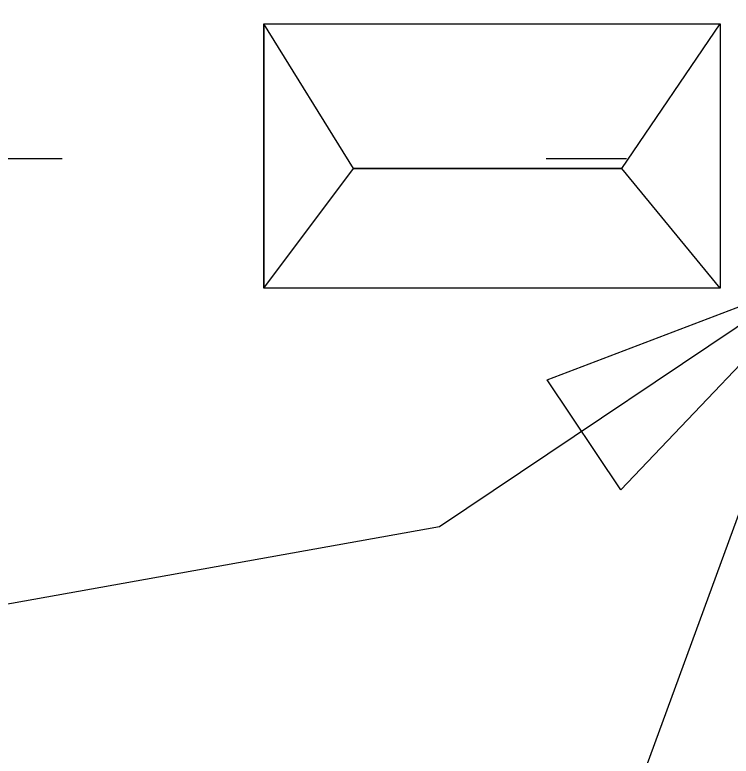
# Model space of a CAD drawing. Header units: inches. Extents: x -8940 to 26362, y -28010 to 990.
# Drawn here: x 4414.36 to 4417.847, y -7381.845 to -7378.236 of the extents above; entities that cross this region are included whole.
import ezdxf

# ---------------------------------------------------------------- set-up
doc = ezdxf.new("R2010")
doc.units = ezdxf.units.IN
doc.header["$MEASUREMENT"] = 0
doc.layers.add('Text', color=7, linetype='Continuous')

msp = doc.modelspace()

# ---------------------------------------------------------------- hatches: boundary and pattern name
at = {"layer": 'Text', "lineweight": 25}
h = msp.add_hatch(dxfattribs=at)
h.set_pattern_fill('ACAD_ISO07W100', color=0, scale=0.784833, style=0)
h.set_pattern_definition([(0, (-582.442, -27753.198), (0, 3.9241642), [0.3924164, -2.35449854])])
h.paths.add_polyline_path([(4453.012436, -7368.509246), (4432.544063, -7360.765981), (4417.35118, -7356.454306), (4399.865945, -7352.632595), (4389.807755, -7348.417064), (4382.319111, -7347.246699), (4375.943644, -7343.680138), (4368.217405, -7333.076598), (4361.929936, -7322.334389), (4357.719224, -7314.672477), (4356.412451, -7309.03143), (4355.412858, -7306.651874), (4313.200953, -7306.651874), (4313.200953, -7400.608297), (4453.122434, -7400.608297)])
h.paths.add_polyline_path([(4387.774257, -7337.654416), (4394.795484, -7337.654416), (4394.795484, -7334.638043), (4387.774257, -7334.638043)], flags=25)

# ---------------------------------------------------------------- linework, layer by layer
at = {"layer": 'Text'}
for points in [[(4418.927928, -7375.758344), (4418.669659, -7377.699017), (4418.313626, -7379.490427), (4417.112929, -7382.76852), (4416.232736, -7384.553258), (4415.979141, -7384.720726), (4414.707477, -7384.734148), (4411.289744, -7384.906602), (4409.604255, -7384.906602), (4408.502409, -7384.575012), (4405.741781, -7383.417949)], [(4417.314742, -7378.984473), (4417.792467, -7378.279433), (4417.792467, -7379.565878), (4417.314742, -7378.984473), (4416.009146, -7378.984473), (4415.572449, -7378.279433), (4415.572449, -7379.565878), (4416.009146, -7378.984473)], [(4418.265408, -7379.495487), (4416.426665, -7380.727955), (4413.907646, -7381.179868)], [(4418.314619, -7379.493715), (4417.309582, -7380.549133), (4416.951923, -7380.012426), (4418.314619, -7379.493715)]]:
    msp.add_lwpolyline(points, dxfattribs=at)
msp.add_lwpolyline([(4415.572449, -7378.279433), (4417.792467, -7378.279433), (4417.792467, -7379.565878), (4415.572449, -7379.565878)], close=True, dxfattribs=at)
at = {"layer": 'Text', "color": 6}
msp.add_lwpolyline([(4416.009146, -7378.984473), (4417.314742, -7378.984473)], dxfattribs=at)

doc.saveas('drawing.dxf')
